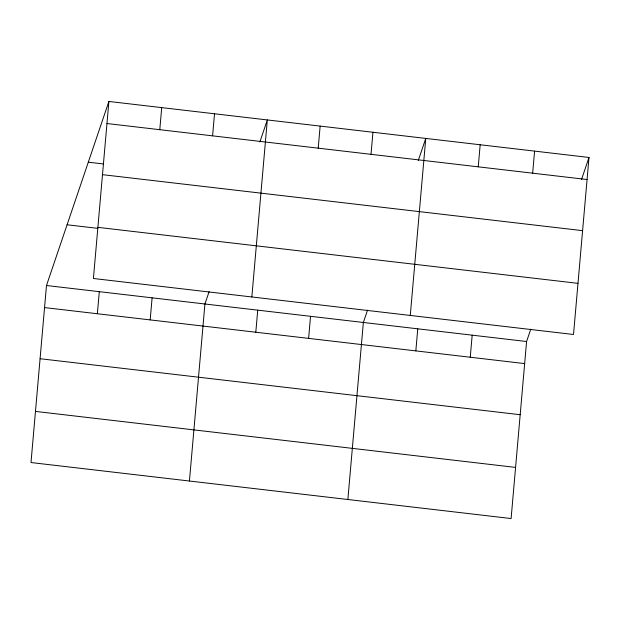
<?xml version="1.0" encoding="UTF-8"?>
<svg xmlns="http://www.w3.org/2000/svg" width="620" height="620" viewBox="0 0 620 620"><rect width="100%" height="100%" fill="white"/><g stroke="black" fill="none" stroke-linecap="round" stroke-linejoin="round"><path stroke-width="0.93" d="M108.895 101.455L93.411 278.488L573.515 334.49L589 157.457L108.895 101.455L46.484 285.51L31 462.543L511.105 518.545L526.589 341.512L530.767 329.189M97.371 313.743L99.301 291.671M159.782 129.689L161.712 107.617M150.18 319.904L152.109 297.833M212.59 135.85L214.52 113.778M189.433 481.019L204.926 303.994L209.103 291.671M251.844 296.964L267.329 119.939L259.873 141.941M255.804 332.219L257.734 310.155M318.215 148.165L320.145 126.1M308.613 338.381L310.543 316.316M371.024 154.326L372.953 132.262M347.867 499.503L363.359 322.47L367.536 310.147M410.277 315.448L425.762 138.415L418.306 160.425M415.834 350.889L417.764 328.817M478.245 166.834L480.175 144.762M470.247 357.236L472.177 335.164M532.658 173.181L534.587 151.109M581.537 179.467L589 157.457M106.966 123.527L587.07 179.529M88.303 162.2L103.664 163.99M102.494 174.662L582.599 230.663M97.883 227.354L577.987 283.348M67.084 224.773L97.813 228.362M46.484 285.51L526.589 341.512M44.555 307.582L524.659 363.584M40.083 358.716L520.188 414.718M35.472 411.409L515.577 467.403"/></g></svg>
